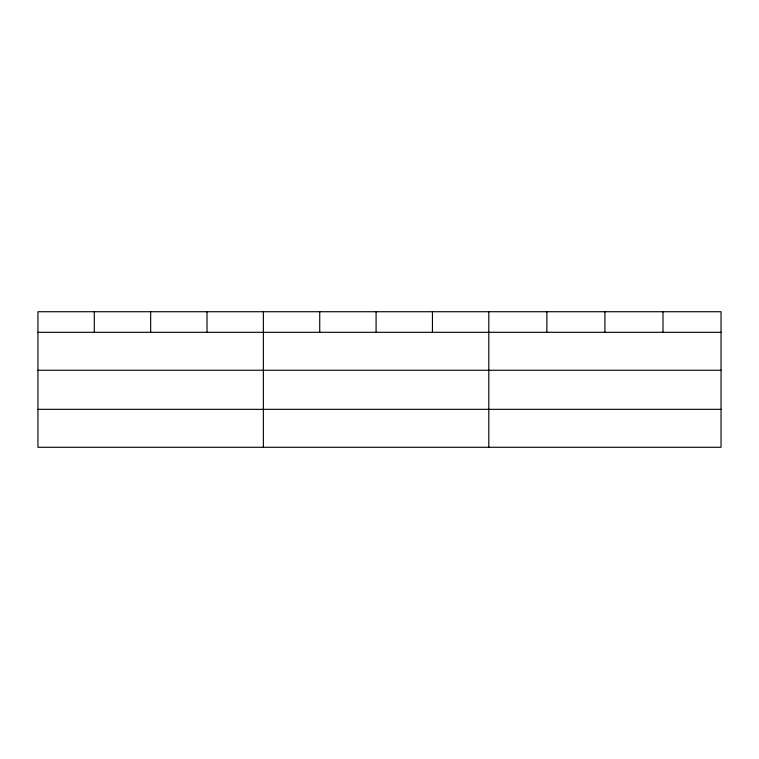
<?xml version="1.0" encoding="UTF-8"?>
<svg xmlns="http://www.w3.org/2000/svg" width="759" height="759" viewBox="0 0 759 759"><rect width="100%" height="100%" fill="white"/><g stroke="black" fill="none" stroke-linecap="round" stroke-linejoin="round"><path stroke-width="1.14" d="M721.05 370.25L721.05 311.721L37.95 311.721L37.95 447.279L721.05 447.279L721.05 370.25L37.95 370.25M37.95 332.309L721.05 332.309M37.95 409.338L721.05 409.338M662.986 311.721L662.986 332.309M604.923 311.721L604.923 332.309M546.859 311.721L546.859 332.309M488.796 311.721L488.796 447.279M432.44 311.721L432.44 332.309M376.084 311.721L376.084 332.309M319.729 311.721L319.729 332.309M263.373 311.721L263.373 447.279M207.017 311.721L207.017 332.309M150.662 311.721L150.662 332.309M94.306 311.721L94.306 332.309"/></g></svg>
